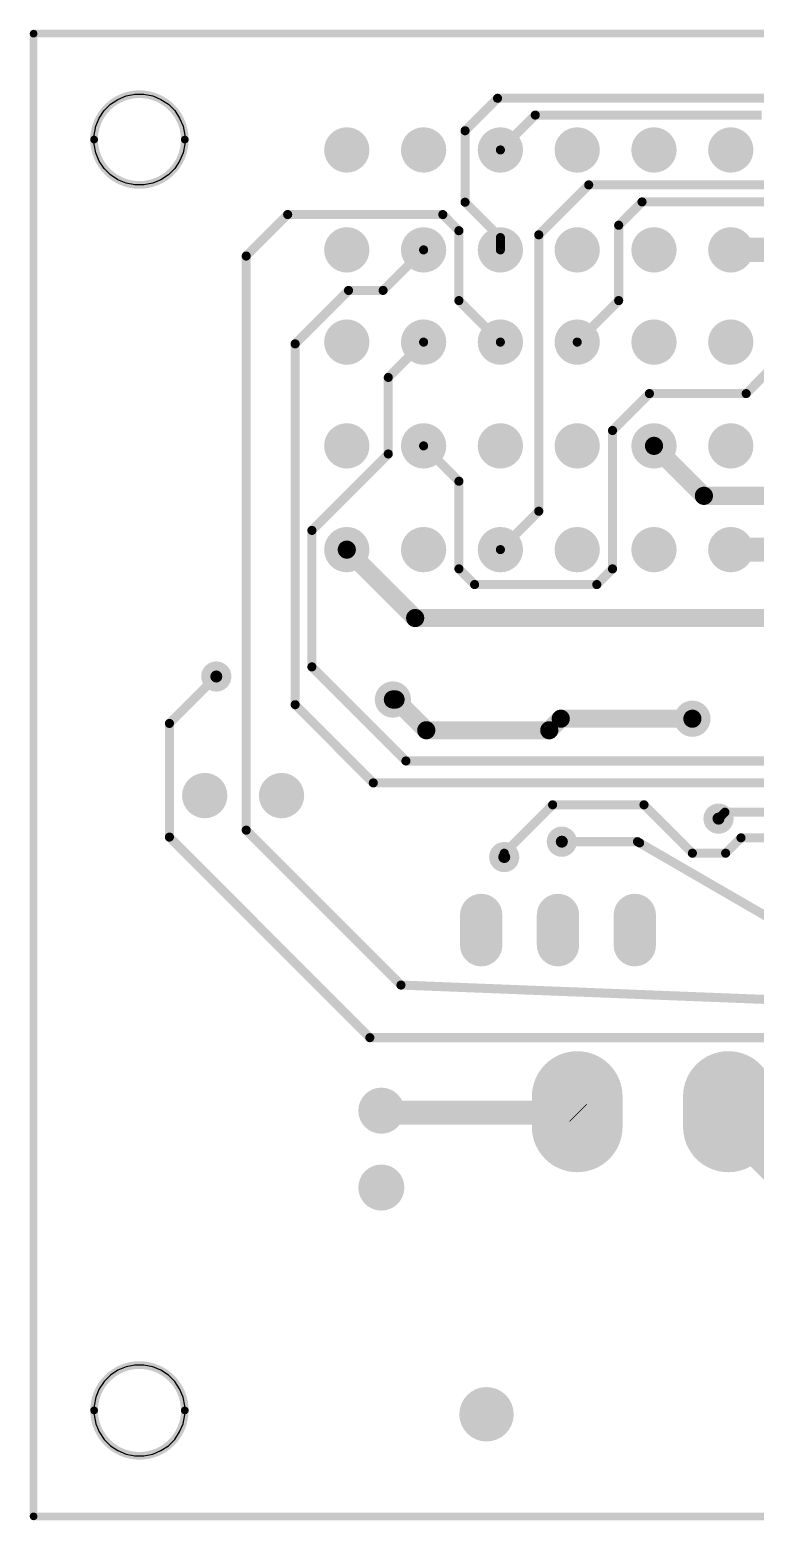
# Model space of a CAD drawing. Header units: millimetres. Extents: x 36.4 to 113.6, y 66.6 to 115.9.
# Drawn here: x 36.38 to 60.37, y 66.6 to 115.86 of the extents above; entities that cross this region are included whole.
import ezdxf

# ---------------------------------------------------------------- set-up
doc = ezdxf.new("R2010")
doc.units = ezdxf.units.MM
for name, color, linetype in [('BottomLayer', 5, 'Continuous'), ('Mechanical1', 6, 'Continuous'), ('MultiLayer', 9, 'Continuous'), ('PadHoleLayer', 156, 'Continuous'), ('ViaHoleLayer', 16, 'Continuous')]:
    doc.layers.add(name, color=color, linetype=linetype)

# ---------------------------------------------------------------- blocks, each defined once
blk = doc.blocks.new('XT30PW_M_2')
at = {"layer": 'BottomLayer'}
h = blk.add_hatch(color=5, dxfattribs=at)
edge = h.paths.add_edge_path()
edge.add_arc((-5.5, 5), 0.9, 0, 360)
h = blk.add_hatch(color=5, dxfattribs=at)
edge = h.paths.add_edge_path()
edge.add_arc((5.5, 5), 0.9, 0, 360)
h = blk.add_hatch(color=5, dxfattribs=at)
edge = h.paths.add_edge_path()
edge.add_arc((-2.5, -5.5), 1.5, 180, 360)
edge.add_line((-1, -5.5), (-1, -4.5))
edge.add_arc((-2.5, -4.5), 1.5, 0, 180)
edge.add_line((-4, -4.5), (-4, -5.5))
h = blk.add_hatch(color=5, dxfattribs=at)
edge = h.paths.add_edge_path()
edge.add_arc((2.5, -5.5), 1.5, 180, 360)
edge.add_line((4, -5.5), (4, -4.5))
edge.add_arc((2.5, -4.5), 1.5, 0, 180)
edge.add_line((1, -4.5), (1, -5.5))
at = {"layer": 'MultiLayer'}
h = blk.add_hatch(color=9, dxfattribs=at)
edge = h.paths.add_edge_path()
edge.add_arc((-5.5, 5), 0.9, 0, 360)
h = blk.add_hatch(color=9, dxfattribs=at)
edge = h.paths.add_edge_path()
edge.add_arc((5.5, 5), 0.9, 0, 360)
h = blk.add_hatch(color=9, dxfattribs=at)
edge = h.paths.add_edge_path()
edge.add_arc((-2.5, -5.5), 1.5, 180, 360)
edge.add_line((-1, -5.5), (-1, -4.5))
edge.add_arc((-2.5, -4.5), 1.5, 0, 180)
edge.add_line((-4, -4.5), (-4, -5.5))
h = blk.add_hatch(color=9, dxfattribs=at)
edge = h.paths.add_edge_path()
edge.add_arc((2.5, -5.5), 1.5, 180, 360)
edge.add_line((4, -5.5), (4, -4.5))
edge.add_arc((2.5, -4.5), 1.5, 0, 180)
edge.add_line((1, -4.5), (1, -5.5))
at = {"layer": 'PadHoleLayer'}
h = blk.add_hatch(color=156, dxfattribs=at)
edge = h.paths.add_edge_path()
edge.add_arc((-5.5, 5), 0.6, 0, 360)
h = blk.add_hatch(color=156, dxfattribs=at)
edge = h.paths.add_edge_path()
edge.add_arc((5.5, 5), 0.6, 0, 360)
h = blk.add_hatch(color=156, dxfattribs=at)
edge = h.paths.add_edge_path()
edge.add_arc((-2.5, -5), 1, 0, 360)
h = blk.add_hatch(color=156, dxfattribs=at)
edge = h.paths.add_edge_path()
edge.add_arc((2.5, -5), 1, 0, 360)
blk = doc.blocks.new('TO_92_4')
at = {"layer": 'BottomLayer'}
h = blk.add_hatch(color=5, dxfattribs=at)
edge = h.paths.add_edge_path()
edge.add_arc((-0.5, 2.54), 0.7, 90, 270)
edge.add_line((-0.5, 1.84), (0.5, 1.84))
edge.add_arc((0.5, 2.54), 0.7, 270, 450)
edge.add_line((0.5, 3.24), (-0.5, 3.24))
h = blk.add_hatch(color=5, dxfattribs=at)
edge = h.paths.add_edge_path()
edge.add_arc((-0.5, 0), 0.7, 90, 270)
edge.add_line((-0.5, -0.7), (0.5, -0.7))
edge.add_arc((0.5, 0), 0.7, 270, 450)
edge.add_line((0.5, 0.7), (-0.5, 0.7))
h = blk.add_hatch(color=5, dxfattribs=at)
edge = h.paths.add_edge_path()
edge.add_arc((-0.5, -2.54), 0.7, 90, 270)
edge.add_line((-0.5, -3.24), (0.5, -3.24))
edge.add_arc((0.5, -2.54), 0.7, 270, 450)
edge.add_line((0.5, -1.84), (-0.5, -1.84))
at = {"layer": 'MultiLayer'}
h = blk.add_hatch(color=9, dxfattribs=at)
edge = h.paths.add_edge_path()
edge.add_arc((-0.5, 2.54), 0.7, 90, 270)
edge.add_line((-0.5, 1.84), (0.5, 1.84))
edge.add_arc((0.5, 2.54), 0.7, 270, 450)
edge.add_line((0.5, 3.24), (-0.5, 3.24))
h = blk.add_hatch(color=9, dxfattribs=at)
edge = h.paths.add_edge_path()
edge.add_arc((-0.5, 0), 0.7, 90, 270)
edge.add_line((-0.5, -0.7), (0.5, -0.7))
edge.add_arc((0.5, 0), 0.7, 270, 450)
edge.add_line((0.5, 0.7), (-0.5, 0.7))
h = blk.add_hatch(color=9, dxfattribs=at)
edge = h.paths.add_edge_path()
edge.add_arc((-0.5, -2.54), 0.7, 90, 270)
edge.add_line((-0.5, -3.24), (0.5, -3.24))
edge.add_arc((0.5, -2.54), 0.7, 270, 450)
edge.add_line((0.5, -1.84), (-0.5, -1.84))
at = {"layer": 'PadHoleLayer'}
h = blk.add_hatch(color=156, dxfattribs=at)
edge = h.paths.add_edge_path()
edge.add_arc((0, 2.54), 0.35, 0, 360)
h = blk.add_hatch(color=156, dxfattribs=at)
edge = h.paths.add_edge_path()
edge.add_arc((0, 0), 0.35, 0, 360)
h = blk.add_hatch(color=156, dxfattribs=at)
edge = h.paths.add_edge_path()
edge.add_arc((0, -2.54), 0.35, 0, 360)
blk = doc.blocks.new('PLS_6_28')
at = {"layer": 'BottomLayer'}
h = blk.add_hatch(color=5, dxfattribs=at)
edge = h.paths.add_edge_path()
edge.add_arc((-6.35, 0), 0.75, 0, 360)
h = blk.add_hatch(color=5, dxfattribs=at)
edge = h.paths.add_edge_path()
edge.add_arc((-3.81, 0), 0.75, 0, 360)
h = blk.add_hatch(color=5, dxfattribs=at)
edge = h.paths.add_edge_path()
edge.add_arc((-1.27, 0), 0.75, 0, 360)
h = blk.add_hatch(color=5, dxfattribs=at)
edge = h.paths.add_edge_path()
edge.add_arc((1.27, 0), 0.75, 0, 360)
h = blk.add_hatch(color=5, dxfattribs=at)
edge = h.paths.add_edge_path()
edge.add_arc((3.81, 0), 0.75, 0, 360)
h = blk.add_hatch(color=5, dxfattribs=at)
edge = h.paths.add_edge_path()
edge.add_arc((6.35, 0), 0.75, 0, 360)
at = {"layer": 'MultiLayer'}
h = blk.add_hatch(color=9, dxfattribs=at)
edge = h.paths.add_edge_path()
edge.add_arc((-6.35, 0), 0.75, 0, 360)
h = blk.add_hatch(color=9, dxfattribs=at)
edge = h.paths.add_edge_path()
edge.add_arc((-3.81, 0), 0.75, 0, 360)
h = blk.add_hatch(color=9, dxfattribs=at)
edge = h.paths.add_edge_path()
edge.add_arc((-1.27, 0), 0.75, 0, 360)
h = blk.add_hatch(color=9, dxfattribs=at)
edge = h.paths.add_edge_path()
edge.add_arc((1.27, 0), 0.75, 0, 360)
h = blk.add_hatch(color=9, dxfattribs=at)
edge = h.paths.add_edge_path()
edge.add_arc((3.81, 0), 0.75, 0, 360)
h = blk.add_hatch(color=9, dxfattribs=at)
edge = h.paths.add_edge_path()
edge.add_arc((6.35, 0), 0.75, 0, 360)
at = {"layer": 'PadHoleLayer'}
h = blk.add_hatch(color=156, dxfattribs=at)
edge = h.paths.add_edge_path()
edge.add_arc((-6.35, 0), 0.5, 0, 360)
h = blk.add_hatch(color=156, dxfattribs=at)
edge = h.paths.add_edge_path()
edge.add_arc((-3.81, 0), 0.5, 0, 360)
h = blk.add_hatch(color=156, dxfattribs=at)
edge = h.paths.add_edge_path()
edge.add_arc((-1.27, 0), 0.5, 0, 360)
h = blk.add_hatch(color=156, dxfattribs=at)
edge = h.paths.add_edge_path()
edge.add_arc((1.27, 0), 0.5, 0, 360)
h = blk.add_hatch(color=156, dxfattribs=at)
edge = h.paths.add_edge_path()
edge.add_arc((3.81, 0), 0.5, 0, 360)
h = blk.add_hatch(color=156, dxfattribs=at)
edge = h.paths.add_edge_path()
edge.add_arc((6.35, 0), 0.5, 0, 360)
blk = doc.blocks.new('PLS_6_29')
at = {"layer": 'BottomLayer'}
h = blk.add_hatch(color=5, dxfattribs=at)
edge = h.paths.add_edge_path()
edge.add_arc((-6.35, 0), 0.75, 0, 360)
h = blk.add_hatch(color=5, dxfattribs=at)
edge = h.paths.add_edge_path()
edge.add_arc((-3.81, 0), 0.75, 0, 360)
h = blk.add_hatch(color=5, dxfattribs=at)
edge = h.paths.add_edge_path()
edge.add_arc((-1.27, 0), 0.75, 0, 360)
h = blk.add_hatch(color=5, dxfattribs=at)
edge = h.paths.add_edge_path()
edge.add_arc((1.27, 0), 0.75, 0, 360)
h = blk.add_hatch(color=5, dxfattribs=at)
edge = h.paths.add_edge_path()
edge.add_arc((3.81, 0), 0.75, 0, 360)
h = blk.add_hatch(color=5, dxfattribs=at)
edge = h.paths.add_edge_path()
edge.add_arc((6.35, 0), 0.75, 0, 360)
at = {"layer": 'MultiLayer'}
h = blk.add_hatch(color=9, dxfattribs=at)
edge = h.paths.add_edge_path()
edge.add_arc((-6.35, 0), 0.75, 0, 360)
h = blk.add_hatch(color=9, dxfattribs=at)
edge = h.paths.add_edge_path()
edge.add_arc((-3.81, 0), 0.75, 0, 360)
h = blk.add_hatch(color=9, dxfattribs=at)
edge = h.paths.add_edge_path()
edge.add_arc((-1.27, 0), 0.75, 0, 360)
h = blk.add_hatch(color=9, dxfattribs=at)
edge = h.paths.add_edge_path()
edge.add_arc((1.27, 0), 0.75, 0, 360)
h = blk.add_hatch(color=9, dxfattribs=at)
edge = h.paths.add_edge_path()
edge.add_arc((3.81, 0), 0.75, 0, 360)
h = blk.add_hatch(color=9, dxfattribs=at)
edge = h.paths.add_edge_path()
edge.add_arc((6.35, 0), 0.75, 0, 360)
at = {"layer": 'PadHoleLayer'}
h = blk.add_hatch(color=156, dxfattribs=at)
edge = h.paths.add_edge_path()
edge.add_arc((-6.35, 0), 0.5, 0, 360)
h = blk.add_hatch(color=156, dxfattribs=at)
edge = h.paths.add_edge_path()
edge.add_arc((-3.81, 0), 0.5, 0, 360)
h = blk.add_hatch(color=156, dxfattribs=at)
edge = h.paths.add_edge_path()
edge.add_arc((-1.27, 0), 0.5, 0, 360)
h = blk.add_hatch(color=156, dxfattribs=at)
edge = h.paths.add_edge_path()
edge.add_arc((1.27, 0), 0.5, 0, 360)
h = blk.add_hatch(color=156, dxfattribs=at)
edge = h.paths.add_edge_path()
edge.add_arc((3.81, 0), 0.5, 0, 360)
h = blk.add_hatch(color=156, dxfattribs=at)
edge = h.paths.add_edge_path()
edge.add_arc((6.35, 0), 0.5, 0, 360)
blk = doc.blocks.new('PLS_6_30')
at = {"layer": 'BottomLayer'}
h = blk.add_hatch(color=5, dxfattribs=at)
edge = h.paths.add_edge_path()
edge.add_arc((-6.35, 0), 0.75, 0, 360)
h = blk.add_hatch(color=5, dxfattribs=at)
edge = h.paths.add_edge_path()
edge.add_arc((-3.81, 0), 0.75, 0, 360)
h = blk.add_hatch(color=5, dxfattribs=at)
edge = h.paths.add_edge_path()
edge.add_arc((-1.27, 0), 0.75, 0, 360)
h = blk.add_hatch(color=5, dxfattribs=at)
edge = h.paths.add_edge_path()
edge.add_arc((1.27, 0), 0.75, 0, 360)
h = blk.add_hatch(color=5, dxfattribs=at)
edge = h.paths.add_edge_path()
edge.add_arc((3.81, 0), 0.75, 0, 360)
h = blk.add_hatch(color=5, dxfattribs=at)
edge = h.paths.add_edge_path()
edge.add_arc((6.35, 0), 0.75, 0, 360)
at = {"layer": 'MultiLayer'}
h = blk.add_hatch(color=9, dxfattribs=at)
edge = h.paths.add_edge_path()
edge.add_arc((-6.35, 0), 0.75, 0, 360)
h = blk.add_hatch(color=9, dxfattribs=at)
edge = h.paths.add_edge_path()
edge.add_arc((-3.81, 0), 0.75, 0, 360)
h = blk.add_hatch(color=9, dxfattribs=at)
edge = h.paths.add_edge_path()
edge.add_arc((-1.27, 0), 0.75, 0, 360)
h = blk.add_hatch(color=9, dxfattribs=at)
edge = h.paths.add_edge_path()
edge.add_arc((1.27, 0), 0.75, 0, 360)
h = blk.add_hatch(color=9, dxfattribs=at)
edge = h.paths.add_edge_path()
edge.add_arc((3.81, 0), 0.75, 0, 360)
h = blk.add_hatch(color=9, dxfattribs=at)
edge = h.paths.add_edge_path()
edge.add_arc((6.35, 0), 0.75, 0, 360)
at = {"layer": 'PadHoleLayer'}
h = blk.add_hatch(color=156, dxfattribs=at)
edge = h.paths.add_edge_path()
edge.add_arc((-6.35, 0), 0.5, 0, 360)
h = blk.add_hatch(color=156, dxfattribs=at)
edge = h.paths.add_edge_path()
edge.add_arc((-3.81, 0), 0.5, 0, 360)
h = blk.add_hatch(color=156, dxfattribs=at)
edge = h.paths.add_edge_path()
edge.add_arc((-1.27, 0), 0.5, 0, 360)
h = blk.add_hatch(color=156, dxfattribs=at)
edge = h.paths.add_edge_path()
edge.add_arc((1.27, 0), 0.5, 0, 360)
h = blk.add_hatch(color=156, dxfattribs=at)
edge = h.paths.add_edge_path()
edge.add_arc((3.81, 0), 0.5, 0, 360)
h = blk.add_hatch(color=156, dxfattribs=at)
edge = h.paths.add_edge_path()
edge.add_arc((6.35, 0), 0.5, 0, 360)
blk = doc.blocks.new('PLS_2_31')
at = {"layer": 'BottomLayer'}
h = blk.add_hatch(color=5, dxfattribs=at)
edge = h.paths.add_edge_path()
edge.add_arc((-1.27, 0), 0.75, 0, 360)
h = blk.add_hatch(color=5, dxfattribs=at)
edge = h.paths.add_edge_path()
edge.add_arc((1.27, 0), 0.75, 0, 360)
at = {"layer": 'MultiLayer'}
h = blk.add_hatch(color=9, dxfattribs=at)
edge = h.paths.add_edge_path()
edge.add_arc((-1.27, 0), 0.75, 0, 360)
h = blk.add_hatch(color=9, dxfattribs=at)
edge = h.paths.add_edge_path()
edge.add_arc((1.27, 0), 0.75, 0, 360)
at = {"layer": 'PadHoleLayer'}
h = blk.add_hatch(color=156, dxfattribs=at)
edge = h.paths.add_edge_path()
edge.add_arc((-1.27, 0), 0.5, 0, 360)
h = blk.add_hatch(color=156, dxfattribs=at)
edge = h.paths.add_edge_path()
edge.add_arc((1.27, 0), 0.5, 0, 360)
blk = doc.blocks.new('PLS_6_32')
at = {"layer": 'BottomLayer'}
h = blk.add_hatch(color=5, dxfattribs=at)
edge = h.paths.add_edge_path()
edge.add_arc((-6.35, 0), 0.75, 0, 360)
h = blk.add_hatch(color=5, dxfattribs=at)
edge = h.paths.add_edge_path()
edge.add_arc((-3.81, 0), 0.75, 0, 360)
h = blk.add_hatch(color=5, dxfattribs=at)
edge = h.paths.add_edge_path()
edge.add_arc((-1.27, 0), 0.75, 0, 360)
h = blk.add_hatch(color=5, dxfattribs=at)
edge = h.paths.add_edge_path()
edge.add_arc((1.27, 0), 0.75, 0, 360)
h = blk.add_hatch(color=5, dxfattribs=at)
edge = h.paths.add_edge_path()
edge.add_arc((3.81, 0), 0.75, 0, 360)
h = blk.add_hatch(color=5, dxfattribs=at)
edge = h.paths.add_edge_path()
edge.add_arc((6.35, 0), 0.75, 0, 360)
at = {"layer": 'MultiLayer'}
h = blk.add_hatch(color=9, dxfattribs=at)
edge = h.paths.add_edge_path()
edge.add_arc((-6.35, 0), 0.75, 0, 360)
h = blk.add_hatch(color=9, dxfattribs=at)
edge = h.paths.add_edge_path()
edge.add_arc((-3.81, 0), 0.75, 0, 360)
h = blk.add_hatch(color=9, dxfattribs=at)
edge = h.paths.add_edge_path()
edge.add_arc((-1.27, 0), 0.75, 0, 360)
h = blk.add_hatch(color=9, dxfattribs=at)
edge = h.paths.add_edge_path()
edge.add_arc((1.27, 0), 0.75, 0, 360)
h = blk.add_hatch(color=9, dxfattribs=at)
edge = h.paths.add_edge_path()
edge.add_arc((3.81, 0), 0.75, 0, 360)
h = blk.add_hatch(color=9, dxfattribs=at)
edge = h.paths.add_edge_path()
edge.add_arc((6.35, 0), 0.75, 0, 360)
at = {"layer": 'PadHoleLayer'}
h = blk.add_hatch(color=156, dxfattribs=at)
edge = h.paths.add_edge_path()
edge.add_arc((-6.35, 0), 0.5, 0, 360)
h = blk.add_hatch(color=156, dxfattribs=at)
edge = h.paths.add_edge_path()
edge.add_arc((-3.81, 0), 0.5, 0, 360)
h = blk.add_hatch(color=156, dxfattribs=at)
edge = h.paths.add_edge_path()
edge.add_arc((-1.27, 0), 0.5, 0, 360)
h = blk.add_hatch(color=156, dxfattribs=at)
edge = h.paths.add_edge_path()
edge.add_arc((1.27, 0), 0.5, 0, 360)
h = blk.add_hatch(color=156, dxfattribs=at)
edge = h.paths.add_edge_path()
edge.add_arc((3.81, 0), 0.5, 0, 360)
h = blk.add_hatch(color=156, dxfattribs=at)
edge = h.paths.add_edge_path()
edge.add_arc((6.35, 0), 0.5, 0, 360)
blk = doc.blocks.new('PLS_6_33')
at = {"layer": 'BottomLayer'}
h = blk.add_hatch(color=5, dxfattribs=at)
edge = h.paths.add_edge_path()
edge.add_arc((-6.35, 0), 0.75, 0, 360)
h = blk.add_hatch(color=5, dxfattribs=at)
edge = h.paths.add_edge_path()
edge.add_arc((-3.81, 0), 0.75, 0, 360)
h = blk.add_hatch(color=5, dxfattribs=at)
edge = h.paths.add_edge_path()
edge.add_arc((-1.27, 0), 0.75, 0, 360)
h = blk.add_hatch(color=5, dxfattribs=at)
edge = h.paths.add_edge_path()
edge.add_arc((1.27, 0), 0.75, 0, 360)
h = blk.add_hatch(color=5, dxfattribs=at)
edge = h.paths.add_edge_path()
edge.add_arc((3.81, 0), 0.75, 0, 360)
h = blk.add_hatch(color=5, dxfattribs=at)
edge = h.paths.add_edge_path()
edge.add_arc((6.35, 0), 0.75, 0, 360)
at = {"layer": 'MultiLayer'}
h = blk.add_hatch(color=9, dxfattribs=at)
edge = h.paths.add_edge_path()
edge.add_arc((-6.35, 0), 0.75, 0, 360)
h = blk.add_hatch(color=9, dxfattribs=at)
edge = h.paths.add_edge_path()
edge.add_arc((-3.81, 0), 0.75, 0, 360)
h = blk.add_hatch(color=9, dxfattribs=at)
edge = h.paths.add_edge_path()
edge.add_arc((-1.27, 0), 0.75, 0, 360)
h = blk.add_hatch(color=9, dxfattribs=at)
edge = h.paths.add_edge_path()
edge.add_arc((1.27, 0), 0.75, 0, 360)
h = blk.add_hatch(color=9, dxfattribs=at)
edge = h.paths.add_edge_path()
edge.add_arc((3.81, 0), 0.75, 0, 360)
h = blk.add_hatch(color=9, dxfattribs=at)
edge = h.paths.add_edge_path()
edge.add_arc((6.35, 0), 0.75, 0, 360)
at = {"layer": 'PadHoleLayer'}
h = blk.add_hatch(color=156, dxfattribs=at)
edge = h.paths.add_edge_path()
edge.add_arc((-6.35, 0), 0.5, 0, 360)
h = blk.add_hatch(color=156, dxfattribs=at)
edge = h.paths.add_edge_path()
edge.add_arc((-3.81, 0), 0.5, 0, 360)
h = blk.add_hatch(color=156, dxfattribs=at)
edge = h.paths.add_edge_path()
edge.add_arc((-1.27, 0), 0.5, 0, 360)
h = blk.add_hatch(color=156, dxfattribs=at)
edge = h.paths.add_edge_path()
edge.add_arc((1.27, 0), 0.5, 0, 360)
h = blk.add_hatch(color=156, dxfattribs=at)
edge = h.paths.add_edge_path()
edge.add_arc((3.81, 0), 0.5, 0, 360)
h = blk.add_hatch(color=156, dxfattribs=at)
edge = h.paths.add_edge_path()
edge.add_arc((6.35, 0), 0.5, 0, 360)
blk = doc.blocks.new('K___40')
at = {"layer": 'BottomLayer'}
h = blk.add_hatch(color=5, dxfattribs=at)
edge = h.paths.add_edge_path()
edge.add_arc((-1.27, 1.27), 0.762, 0, 360)
h = blk.add_hatch(color=5, dxfattribs=at)
edge = h.paths.add_edge_path()
edge.add_arc((1.27, 1.27), 0.762, 0, 360)
at = {"layer": 'MultiLayer'}
h = blk.add_hatch(color=9, dxfattribs=at)
edge = h.paths.add_edge_path()
edge.add_arc((-1.27, 1.27), 0.762, 0, 360)
h = blk.add_hatch(color=9, dxfattribs=at)
edge = h.paths.add_edge_path()
edge.add_arc((1.27, 1.27), 0.762, 0, 360)
at = {"layer": 'PadHoleLayer'}
h = blk.add_hatch(color=156, dxfattribs=at)
edge = h.paths.add_edge_path()
edge.add_arc((-1.27, 1.27), 0.431, 0, 360)
h = blk.add_hatch(color=156, dxfattribs=at)
edge = h.paths.add_edge_path()
edge.add_arc((1.27, 1.27), 0.431, 0, 360)

msp = doc.modelspace()

# ---------------------------------------------------------------- hatches: boundary and pattern name
at = {"layer": 'BottomLayer'}
h = msp.add_hatch(color=5, dxfattribs=at)
edge = h.paths.add_edge_path()
edge.add_arc((42.547, 94.486), 0.5, 0, 360)
h = msp.add_hatch(color=5, dxfattribs=at)
edge = h.paths.add_edge_path()
edge.add_arc((48.387, 93.726), 0.6, 0, 360)
h = msp.add_hatch(color=5, dxfattribs=at)
edge = h.paths.add_edge_path()
edge.add_arc((58.293, 93.091), 0.6, 0, 360)
h = msp.add_hatch(color=5, dxfattribs=at)
edge = h.paths.add_edge_path()
edge.add_arc((59.157, 89.789), 0.5, 0, 360)
h = msp.add_hatch(color=5, dxfattribs=at)
edge = h.paths.add_edge_path()
edge.add_arc((53.975, 89.027), 0.5, 0, 360)
h = msp.add_hatch(color=5, dxfattribs=at)
edge = h.paths.add_edge_path()
edge.add_arc((52.07, 88.519), 0.5, 0, 360)
at = {"layer": 'ViaHoleLayer'}
h = msp.add_hatch(color=16, dxfattribs=at)
edge = h.paths.add_edge_path()
edge.add_arc((42.547, 94.486), 0.2, 0, 360)
h = msp.add_hatch(color=16, dxfattribs=at)
edge = h.paths.add_edge_path()
edge.add_arc((48.387, 93.726), 0.3, 0, 360)
h = msp.add_hatch(color=16, dxfattribs=at)
edge = h.paths.add_edge_path()
edge.add_arc((58.293, 93.091), 0.3, 0, 360)
h = msp.add_hatch(color=16, dxfattribs=at)
edge = h.paths.add_edge_path()
edge.add_arc((59.157, 89.789), 0.2, 0, 360)
h = msp.add_hatch(color=16, dxfattribs=at)
edge = h.paths.add_edge_path()
edge.add_arc((53.975, 89.027), 0.2, 0, 360)
h = msp.add_hatch(color=16, dxfattribs=at)
edge = h.paths.add_edge_path()
edge.add_arc((52.07, 88.519), 0.2, 0, 360)

# ---------------------------------------------------------------- linework, layer by layer
at = {"layer": 'BottomLayer'}
for points, const_width in [([(50.775, 112.522), (51.848, 113.595)], 0.3), ([(51.848, 113.595), (70.25, 113.595)], 0.3), ([(51.943, 111.887), (53.097, 113.041)], 0.3), ([(53.097, 113.041), (60.579, 113.041)], 0.3), ([(50.775, 110.16), (50.775, 112.522)], 0.3), ([(53.213, 109.082), (54.864, 110.733)], 0.3), ([(54.864, 110.733), (84.11, 110.733)], 0.3), ([(43.536, 108.382), (44.907, 109.753)], 0.3), ([(44.907, 109.753), (50.038, 109.753)], 0.3), ([(50.038, 109.753), (50.571, 109.22)], 0.3), ([(50.775, 110.16), (51.943, 108.991)], 0.3), ([(55.855, 109.398), (56.627, 110.17)], 0.3), ([(56.627, 110.17), (79.843, 110.17)], 0.3), ([(50.571, 106.909), (50.571, 109.22)], 0.3), ([(55.855, 106.909), (55.855, 109.398)], 0.3), ([(51.943, 108.585), (51.943, 108.991)], 0.3), ([(53.213, 99.949), (53.213, 109.082)], 0.3), ([(59.563, 108.585), (63.043, 108.585)], 0.8), ([(43.536, 89.408), (43.536, 108.382)], 0.3), ([(48.063, 107.245), (49.403, 108.585)], 0.3), ([(45.155, 105.48), (46.92, 107.245)], 0.3), ([(46.92, 107.245), (48.063, 107.245)], 0.3), ([(50.571, 106.909), (51.943, 105.537)], 0.3), ([(54.483, 105.537), (55.855, 106.909)], 0.3), ([(45.155, 93.554), (45.155, 105.48)], 0.3), ([(48.235, 104.369), (49.403, 105.537)], 0.3), ([(60.071, 103.835), (61.9, 105.664)], 0.3), ([(48.235, 101.84), (48.235, 104.369)], 0.3), ([(55.651, 102.616), (56.871, 103.835)], 0.3), ([(56.871, 103.835), (60.071, 103.835)], 0.3), ([(55.651, 98.044), (55.651, 102.616)], 0.3), ([(45.709, 99.314), (48.235, 101.84)], 0.3), ([(49.403, 102.108), (50.571, 100.94)], 0.3), ([(57.023, 102.108), (58.674, 100.457)], 0.6), ([(50.571, 98.044), (50.571, 100.94)], 0.3), ([(58.674, 100.457), (61.037, 100.457)], 0.6), ([(51.943, 98.679), (53.213, 99.949)], 0.3), ([(45.709, 94.804), (45.709, 99.314)], 0.3), ([(59.563, 98.679), (61.062, 98.679)], 0.8), ([(46.863, 98.679), (49.124, 96.418)], 0.6), ([(50.571, 98.044), (51.09, 97.525)], 0.3), ([(55.132, 97.525), (55.651, 98.044)], 0.3), ([(51.09, 97.525), (55.132, 97.525)], 0.3), ([(49.124, 96.418), (61.57, 96.418)], 0.6), ([(40.996, 92.935), (42.547, 94.486)], 0.3), ([(45.709, 94.804), (48.819, 91.694)], 0.3), ([(45.155, 93.554), (47.74, 90.969)], 0.3), ([(48.387, 93.726), (48.476, 93.726)], 0.6), ([(48.476, 93.726), (49.492, 92.71)], 0.6), ([(53.559, 92.71), (53.94, 93.091)], 0.6), ([(53.94, 93.091), (58.293, 93.091)], 0.6), ([(40.996, 89.179), (40.996, 92.935)], 0.3), ([(49.492, 92.71), (53.559, 92.71)], 0.6), ([(48.819, 91.694), (64.287, 91.694)], 0.3), ([(47.74, 90.969), (63.826, 90.969)], 0.3), ([(52.07, 88.646), (53.67, 90.246)], 0.3), ([(53.67, 90.246), (56.693, 90.246)], 0.3), ([(56.693, 90.246), (58.293, 88.646)], 0.3), ([(59.157, 89.789), (59.37, 90.002)], 0.3), ([(59.37, 90.002), (64.003, 90.002)], 0.3), ([(40.996, 89.179), (47.625, 82.55)], 0.3), ([(43.536, 89.408), (48.655, 84.289)], 0.3), ([(53.975, 89.027), (56.478, 89.027)], 0.3), ([(56.478, 89.027), (56.548, 88.987)], 0.3), ([(59.392, 88.646), (59.9, 89.154)], 0.3), ([(59.9, 89.154), (63.833, 89.154)], 0.3), ([(52.07, 88.519), (52.07, 88.646)], 0.3), ([(56.548, 88.987), (61.856, 85.913)], 0.3), ([(58.293, 88.646), (59.392, 88.646)], 0.3), ([(48.655, 84.289), (78.697, 83.104)], 0.3), ([(47.625, 82.55), (78.511, 82.55)], 0.3), ([(48.006, 80.137), (48.071, 80.072)], 0.8), ([(48.071, 80.072), (54.508, 80.072)], 0.8), ([(54.508, 80.072), (54.523, 80.057)], 0.8), ([(59.523, 79.557), (59.523, 80.057)], 0.8), ([(59.523, 79.557), (64.14, 74.94)], 0.8)]:
    msp.add_lwpolyline(points, dxfattribs=dict(at, const_width=const_width))
for points, const_width in [([(51.773, 113.595, 1), (51.923, 113.595, 1)], 0.15), ([(51.773, 113.595, 1), (51.923, 113.595, 1)], 0.15), ([(53.022, 113.041, 1), (53.172, 113.041, 1)], 0.15), ([(53.022, 113.041, 1), (53.172, 113.041, 1)], 0.15), ([(50.7, 112.522, 1), (50.85, 112.522, 1)], 0.15), ([(50.7, 112.522, 1), (50.85, 112.522, 1)], 0.15), ([(51.868, 111.887, 1), (52.018, 111.887, 1)], 0.15), ([(54.789, 110.733, 1), (54.939, 110.733, 1)], 0.15), ([(54.789, 110.733, 1), (54.939, 110.733, 1)], 0.15), ([(44.832, 109.753, 1), (44.982, 109.753, 1)], 0.15), ([(44.832, 109.753, 1), (44.982, 109.753, 1)], 0.15), ([(49.963, 109.753, 1), (50.113, 109.753, 1)], 0.15), ([(49.963, 109.753, 1), (50.113, 109.753, 1)], 0.15), ([(50.7, 110.16, 1), (50.85, 110.16, 1)], 0.15), ([(50.7, 110.16, 1), (50.85, 110.16, 1)], 0.15), ([(56.552, 110.17, 1), (56.702, 110.17, 1)], 0.15), ([(56.552, 110.17, 1), (56.702, 110.17, 1)], 0.15), ([(50.496, 109.22, 1), (50.646, 109.22, 1)], 0.15), ([(50.496, 109.22, 1), (50.646, 109.22, 1)], 0.15), ([(55.78, 109.398, 1), (55.93, 109.398, 1)], 0.15), ([(55.78, 109.398, 1), (55.93, 109.398, 1)], 0.15), ([(51.868, 108.991, 1), (52.018, 108.991, 1)], 0.15), ([(51.868, 108.991, 1), (52.018, 108.991, 1)], 0.15), ([(53.138, 109.082, 1), (53.288, 109.082, 1)], 0.15), ([(53.138, 109.082, 1), (53.288, 109.082, 1)], 0.15), ([(59.363, 108.585, 1), (59.763, 108.585, 1)], 0.4), ([(43.461, 108.382, 1), (43.611, 108.382, 1)], 0.15), ([(43.461, 108.382, 1), (43.611, 108.382, 1)], 0.15), ([(49.328, 108.585, 1), (49.478, 108.585, 1)], 0.15), ([(51.868, 108.585, 1), (52.018, 108.585, 1)], 0.15), ([(46.845, 107.245, 1), (46.995, 107.245, 1)], 0.15), ([(46.845, 107.245, 1), (46.995, 107.245, 1)], 0.15), ([(47.988, 107.245, 1), (48.138, 107.245, 1)], 0.15), ([(47.988, 107.245, 1), (48.138, 107.245, 1)], 0.15), ([(50.496, 106.909, 1), (50.646, 106.909, 1)], 0.15), ([(50.496, 106.909, 1), (50.646, 106.909, 1)], 0.15), ([(55.78, 106.909, 1), (55.93, 106.909, 1)], 0.15), ([(55.78, 106.909, 1), (55.93, 106.909, 1)], 0.15), ([(45.08, 105.48, 1), (45.23, 105.48, 1)], 0.15), ([(45.08, 105.48, 1), (45.23, 105.48, 1)], 0.15), ([(49.328, 105.537, 1), (49.478, 105.537, 1)], 0.15), ([(51.868, 105.537, 1), (52.018, 105.537, 1)], 0.15), ([(54.408, 105.537, 1), (54.558, 105.537, 1)], 0.15), ([(48.16, 104.369, 1), (48.31, 104.369, 1)], 0.15), ([(48.16, 104.369, 1), (48.31, 104.369, 1)], 0.15), ([(56.796, 103.835, 1), (56.946, 103.835, 1)], 0.15), ([(56.796, 103.835, 1), (56.946, 103.835, 1)], 0.15), ([(59.996, 103.835, 1), (60.146, 103.835, 1)], 0.15), ([(59.996, 103.835, 1), (60.146, 103.835, 1)], 0.15), ([(55.576, 102.616, 1), (55.726, 102.616, 1)], 0.15), ([(55.576, 102.616, 1), (55.726, 102.616, 1)], 0.15), ([(48.16, 101.84, 1), (48.31, 101.84, 1)], 0.15), ([(48.16, 101.84, 1), (48.31, 101.84, 1)], 0.15), ([(49.328, 102.108, 1), (49.478, 102.108, 1)], 0.15), ([(56.873, 102.108, 1), (57.173, 102.108, 1)], 0.3), ([(50.496, 100.94, 1), (50.646, 100.94, 1)], 0.15), ([(50.496, 100.94, 1), (50.646, 100.94, 1)], 0.15), ([(58.524, 100.457, 1), (58.824, 100.457, 1)], 0.3), ([(58.524, 100.457, 1), (58.824, 100.457, 1)], 0.3), ([(53.138, 99.949, 1), (53.288, 99.949, 1)], 0.15), ([(53.138, 99.949, 1), (53.288, 99.949, 1)], 0.15), ([(45.634, 99.314, 1), (45.784, 99.314, 1)], 0.15), ([(45.634, 99.314, 1), (45.784, 99.314, 1)], 0.15), ([(59.363, 98.679, 1), (59.763, 98.679, 1)], 0.4), ([(46.713, 98.679, 1), (47.013, 98.679, 1)], 0.3), ([(51.868, 98.679, 1), (52.018, 98.679, 1)], 0.15), ([(50.496, 98.044, 1), (50.646, 98.044, 1)], 0.15), ([(50.496, 98.044, 1), (50.646, 98.044, 1)], 0.15), ([(55.576, 98.044, 1), (55.726, 98.044, 1)], 0.15), ([(55.576, 98.044, 1), (55.726, 98.044, 1)], 0.15), ([(51.015, 97.525, 1), (51.165, 97.525, 1)], 0.15), ([(51.015, 97.525, 1), (51.165, 97.525, 1)], 0.15), ([(55.057, 97.525, 1), (55.207, 97.525, 1)], 0.15), ([(55.057, 97.525, 1), (55.207, 97.525, 1)], 0.15), ([(48.974, 96.418, 1), (49.274, 96.418, 1)], 0.3), ([(48.974, 96.418, 1), (49.274, 96.418, 1)], 0.3), ([(42.472, 94.486, 1), (42.622, 94.486, 1)], 0.15), ([(45.634, 94.804, 1), (45.784, 94.804, 1)], 0.15), ([(45.634, 94.804, 1), (45.784, 94.804, 1)], 0.15), ([(45.08, 93.554, 1), (45.23, 93.554, 1)], 0.15), ([(45.08, 93.554, 1), (45.23, 93.554, 1)], 0.15), ([(48.237, 93.726, 1), (48.537, 93.726, 1)], 0.3), ([(48.326, 93.726, 1), (48.626, 93.726, 1)], 0.3), ([(48.326, 93.726, 1), (48.626, 93.726, 1)], 0.3), ([(53.79, 93.091, 1), (54.09, 93.091, 1)], 0.3), ([(53.79, 93.091, 1), (54.09, 93.091, 1)], 0.3), ([(58.143, 93.091, 1), (58.443, 93.091, 1)], 0.3), ([(40.921, 92.935, 1), (41.071, 92.935, 1)], 0.15), ([(40.921, 92.935, 1), (41.071, 92.935, 1)], 0.15), ([(49.342, 92.71, 1), (49.642, 92.71, 1)], 0.3), ([(49.342, 92.71, 1), (49.642, 92.71, 1)], 0.3), ([(53.409, 92.71, 1), (53.709, 92.71, 1)], 0.3), ([(53.409, 92.71, 1), (53.709, 92.71, 1)], 0.3), ([(48.744, 91.694, 1), (48.894, 91.694, 1)], 0.15), ([(48.744, 91.694, 1), (48.894, 91.694, 1)], 0.15), ([(47.665, 90.969, 1), (47.815, 90.969, 1)], 0.15), ([(47.665, 90.969, 1), (47.815, 90.969, 1)], 0.15), ([(53.595, 90.246, 1), (53.745, 90.246, 1)], 0.15), ([(53.595, 90.246, 1), (53.745, 90.246, 1)], 0.15), ([(56.618, 90.246, 1), (56.768, 90.246, 1)], 0.15), ([(56.618, 90.246, 1), (56.768, 90.246, 1)], 0.15), ([(59.295, 90.002, 1), (59.445, 90.002, 1)], 0.15), ([(59.295, 90.002, 1), (59.445, 90.002, 1)], 0.15), ([(59.082, 89.789, 1), (59.232, 89.789, 1)], 0.15), ([(40.921, 89.179, 1), (41.071, 89.179, 1)], 0.15), ([(40.921, 89.179, 1), (41.071, 89.179, 1)], 0.15), ([(43.461, 89.408, 1), (43.611, 89.408, 1)], 0.15), ([(43.461, 89.408, 1), (43.611, 89.408, 1)], 0.15), ([(53.9, 89.027, 1), (54.05, 89.027, 1)], 0.15), ([(56.403, 89.027, 1), (56.553, 89.027, 1)], 0.15), ([(56.403, 89.027, 1), (56.553, 89.027, 1)], 0.15), ([(59.825, 89.154, 1), (59.975, 89.154, 1)], 0.15), ([(59.825, 89.154, 1), (59.975, 89.154, 1)], 0.15), ([(51.995, 88.646, 1), (52.145, 88.646, 1)], 0.15), ([(51.995, 88.646, 1), (52.145, 88.646, 1)], 0.15), ([(51.995, 88.519, 1), (52.145, 88.519, 1)], 0.15), ([(56.473, 88.987, 1), (56.623, 88.987, 1)], 0.15), ([(56.473, 88.987, 1), (56.623, 88.987, 1)], 0.15), ([(58.218, 88.646, 1), (58.368, 88.646, 1)], 0.15), ([(58.218, 88.646, 1), (58.368, 88.646, 1)], 0.15), ([(59.317, 88.646, 1), (59.467, 88.646, 1)], 0.15), ([(59.317, 88.646, 1), (59.467, 88.646, 1)], 0.15), ([(48.58, 84.289, 1), (48.73, 84.289, 1)], 0.15), ([(48.58, 84.289, 1), (48.73, 84.289, 1)], 0.15), ([(47.55, 82.55, 1), (47.7, 82.55, 1)], 0.15), ([(47.55, 82.55, 1), (47.7, 82.55, 1)], 0.15), ([(47.806, 80.137, 1), (48.206, 80.137, 1)], 0.4), ([(47.871, 80.072, 1), (48.271, 80.072, 1)], 0.4), ([(47.871, 80.072, 1), (48.271, 80.072, 1)], 0.4), ([(54.308, 80.072, 1), (54.708, 80.072, 1)], 0.4), ([(54.308, 80.072, 1), (54.708, 80.072, 1)], 0.4), ([(54.323, 80.057, 1), (54.723, 80.057, 1)], 0.4), ([(59.323, 80.057, 1), (59.723, 80.057, 1)], 0.4), ([(59.323, 79.557, 1), (59.723, 79.557, 1)], 0.4), ([(59.323, 79.557, 1), (59.723, 79.557, 1)], 0.4)]:
    msp.add_lwpolyline(points, format="xyb", close=True, dxfattribs=dict(at, const_width=const_width))
at = {"layer": 'Mechanical1', "const_width": 0.254}
for points in [[(36.505, 115.731), (113.505, 115.731)], [(36.505, 66.731), (36.505, 115.731)], [(36.505, 66.731), (113.505, 66.731)]]:
    msp.add_lwpolyline(points, dxfattribs=at)
at = {"layer": 'Mechanical1'}
for points, const_width in [([(36.441, 115.731, 1), (36.568, 115.731, 1)], 0.127), ([(36.441, 115.731, 1), (36.568, 115.731, 1)], 0.127), ([(41.505, 112.231, 1), (38.505, 112.231, 1)], 0.254), ([(38.441, 112.231, 1), (38.568, 112.231, 1)], 0.127), ([(41.441, 112.231, 1), (41.568, 112.231, 1)], 0.127), ([(41.505, 70.231, 1), (38.505, 70.231, 1)], 0.254), ([(38.441, 70.231, 1), (38.568, 70.231, 1)], 0.127), ([(41.441, 70.231, 1), (41.568, 70.231, 1)], 0.127), ([(36.441, 66.731, 1), (36.568, 66.731, 1)], 0.127), ([(36.441, 66.731, 1), (36.568, 66.731, 1)], 0.127)]:
    msp.add_lwpolyline(points, format="xyb", close=True, dxfattribs=dict(at, const_width=const_width))
at = {"layer": 'MultiLayer'}
for p, q in [((38.84, 113.187), (39.049, 113.396)), ((39.049, 113.396), (39.294, 113.56)), ((39.294, 113.56), (39.567, 113.673)), ((39.567, 113.673), (39.857, 113.731)), ((39.857, 113.731), (40.005, 113.731)), ((40.005, 113.731), (40.153, 113.731)), ((40.153, 113.731), (40.443, 113.673)), ((40.443, 113.673), (40.716, 113.56)), ((40.716, 113.56), (40.961, 113.396)), ((40.961, 113.396), (41.17, 113.187)), ((38.563, 112.669), (38.676, 112.942)), ((38.676, 112.942), (38.84, 113.187)), ((41.17, 113.187), (41.334, 112.942)), ((41.334, 112.942), (41.447, 112.669)), ((38.505, 112.379), (38.563, 112.669)), ((38.505, 112.231), (38.505, 112.379)), ((41.447, 112.669), (41.505, 112.379)), ((41.505, 112.379), (41.505, 112.231)), ((38.505, 112.083), (38.505, 112.231)), ((38.563, 111.793), (38.505, 112.083)), ((41.505, 112.083), (41.447, 111.793)), ((41.505, 112.231), (41.505, 112.083)), ((38.676, 111.52), (38.563, 111.793)), ((38.84, 111.275), (38.676, 111.52)), ((41.334, 111.52), (41.17, 111.275)), ((41.447, 111.793), (41.334, 111.52)), ((39.049, 111.066), (38.84, 111.275)), ((39.294, 110.902), (39.049, 111.066)), ((39.567, 110.789), (39.294, 110.902)), ((40.716, 110.902), (40.443, 110.789)), ((40.961, 111.066), (40.716, 110.902)), ((41.17, 111.275), (40.961, 111.066)), ((39.857, 110.731), (39.567, 110.789)), ((40.005, 110.731), (39.857, 110.731)), ((40.005, 110.731), (40.005, 110.731)), ((40.153, 110.731), (40.005, 110.731)), ((40.443, 110.789), (40.153, 110.731)), ((39.294, 71.56), (39.049, 71.396)), ((39.567, 71.673), (39.294, 71.56)), ((39.857, 71.731), (39.567, 71.673)), ((40.005, 71.731), (39.857, 71.731)), ((40.153, 71.731), (40.005, 71.731)), ((40.443, 71.673), (40.153, 71.731)), ((40.716, 71.56), (40.443, 71.673)), ((40.961, 71.396), (40.716, 71.56)), ((38.676, 70.942), (38.563, 70.669)), ((38.84, 71.187), (38.676, 70.942)), ((39.049, 71.396), (38.84, 71.187)), ((41.17, 71.187), (40.961, 71.396)), ((41.334, 70.942), (41.17, 71.187)), ((41.447, 70.669), (41.334, 70.942)), ((38.563, 70.669), (38.505, 70.379)), ((41.505, 70.379), (41.447, 70.669)), ((38.505, 70.379), (38.505, 70.231)), ((38.505, 70.231), (38.505, 70.231)), ((38.505, 70.231), (38.505, 70.083)), ((38.505, 70.083), (38.563, 69.793)), ((41.447, 69.793), (41.505, 70.083)), ((41.505, 70.231), (41.505, 70.379)), ((41.505, 70.083), (41.505, 70.231)), ((38.563, 69.793), (38.676, 69.52)), ((38.676, 69.52), (38.84, 69.275)), ((41.17, 69.275), (41.334, 69.52)), ((41.334, 69.52), (41.447, 69.793)), ((38.84, 69.275), (39.049, 69.066)), ((39.049, 69.066), (39.294, 68.902)), ((40.716, 68.902), (40.961, 69.066)), ((40.961, 69.066), (41.17, 69.275)), ((39.294, 68.902), (39.567, 68.789)), ((39.567, 68.789), (39.857, 68.731)), ((39.857, 68.731), (40.005, 68.731)), ((40.005, 68.731), (40.153, 68.731)), ((40.153, 68.731), (40.443, 68.789)), ((40.443, 68.789), (40.716, 68.902))]:
    msp.add_line(p, q, dxfattribs=at)

# ---------------------------------------------------------------- block references
for name, p, rotation in [('PLS_6_33', (53.213, 111.887), 180), ('PLS_6_32', (53.213, 108.585), 180), ('PLS_6_30', (53.213, 105.537), 180), ('PLS_6_29', (53.213, 102.108), 180), ('PLS_6_28', (53.213, 98.679), 180), ('TO_92_4', (53.848, 86.106), 270), ('XT30PW_M_2', (56.984, 75.104), 180), ('K___40', (46.736, 78.867), 270)]:
    msp.add_blockref(name, p, dxfattribs=dict(rotation=rotation))
msp.add_blockref('PLS_2_31', (43.434, 90.551))

doc.saveas('drawing.dxf')
